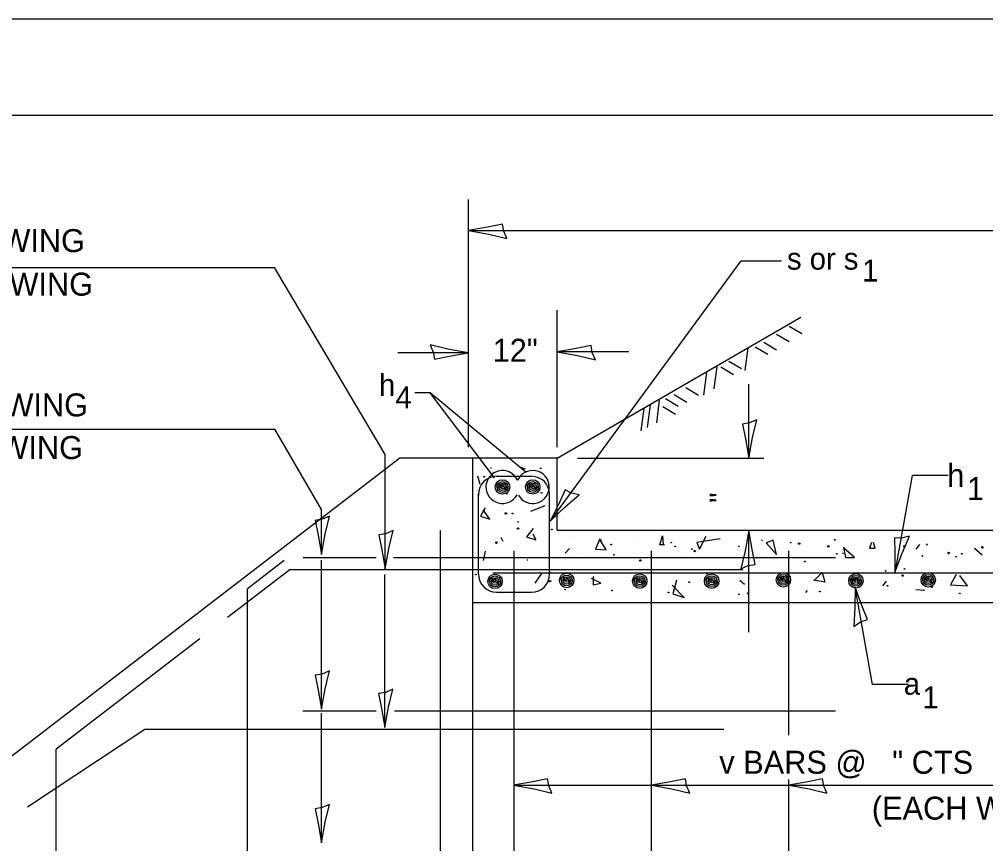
# Model space of a CAD drawing. Extents: x 2133490 to 2172050, y 2138301 to 2145980.
# Drawn here: x 2143369.1 to 2143621.4, y 2145459.3 to 2145674.5 of the extents above; entities that cross this region are included whole.
import ezdxf

# ---------------------------------------------------------------- set-up
doc = ezdxf.new("R2010")
doc.units = 0
for name, color, linetype in [('Level 40', 7, 'Continuous'), ('Level 63', 7, 'Continuous'), ('ROW_PR_Notes', 7, 'Continuous'), ('Sheets_50 Reference Boundary', 7, 'Continuous'), ('Sheets_General Details', 7, 'Continuous'), ('Sheets_Printer Plotting Border', 7, 'Continuous')]:
    doc.layers.add(name, color=color, linetype=linetype)

msp = doc.modelspace()

# ---------------------------------------------------------------- linework, layer by layer
at = {"layer": 'Level 40'}
for centre, radius in [((2143505.18, 2145557.27), 0.0943), ((2143490.46, 2145555.06), 0.0943), ((2143495.22, 2145552.4), 1.89), ((2143494.2, 2145552.74), 0.472), ((2143495.22, 2145552.4), 1.41), ((2143495.22, 2145552.4), 0.943), ((2143494.88, 2145552.74), 0.472), ((2143503.13, 2145552.4), 1.89), ((2143502.11, 2145552.74), 0.472), ((2143503.13, 2145552.4), 1.41), ((2143503.13, 2145552.4), 0.943), ((2143502.79, 2145552.74), 0.472), ((2143495.22, 2145552.4), 0.472), ((2143496.24, 2145552.06), 0.472), ((2143496.35, 2145550.64), 0.0943), ((2143503.13, 2145552.4), 0.472), ((2143504.16, 2145552.06), 0.472), ((2143505.43, 2145550.89), 0.0943), ((2143488.99, 2145550.4), 0.0943), ((2143496.1, 2145545.49), 0.189), ((2143497.82, 2145545.49), 0.0943), ((2143499.29, 2145543.28), 0.0943), ((2143499.29, 2145541.56), 0.189), ((2143508.13, 2145541.32), 0.0943), ((2143493.65, 2145537.88), 0.189), ((2143581.99, 2145538.62), 0.0943), ((2143523.59, 2145537.39), 0.0943), ((2143539.29, 2145537.88), 0.0943), ((2143540.28, 2145536.9), 0.0943), ((2143544.69, 2145536.16), 0.0943), ((2143545.43, 2145535.67), 0.189), ((2143556.96, 2145536.9), 0.0943), ((2143570.46, 2145537.88), 0.0943), ((2143572.67, 2145537.64), 0.189), ((2143580.28, 2145536.9), 0.189), ((2143600.15, 2145536.9), 0.189), ((2143606.04, 2145537.39), 0.0943), ((2143620.52, 2145536.65), 0.189), ((2143524.32, 2145534.69), 0.0943), ((2143531.2, 2145533.22), 0.189), ((2143574.14, 2145532.97), 0.0943), ((2143582.48, 2145534.94), 0.0943), ((2143604.82, 2145534.45), 0.0943), ((2143611.69, 2145535.18), 0.189), ((2143613.65, 2145534.2), 0.0943), ((2143615.12, 2145534.94), 0.0943), ((2143595.25, 2145530.52), 0.0943), ((2143600.15, 2145531.01), 0.0943), ((2143488.25, 2145529.54), 0.0943), ((2143493.29, 2145527.76), 1.89), ((2143492.26, 2145528.1), 0.472), ((2143493.29, 2145527.76), 1.41), ((2143493.29, 2145527.76), 0.943), ((2143492.95, 2145528.1), 0.472), ((2143493.29, 2145527.76), 0.472), ((2143507.64, 2145527.82), 0.189), ((2143507.88, 2145530.03), 0.0943), ((2143512, 2145528.01), 1.89), ((2143510.97, 2145528.35), 0.472), ((2143512, 2145528.01), 1.41), ((2143512, 2145528.01), 0.943), ((2143511.66, 2145528.35), 0.472), ((2143512, 2145528.01), 0.472), ((2143513.02, 2145527.67), 0.472), ((2143531.04, 2145527.84), 1.89), ((2143530.01, 2145528.18), 0.472), ((2143531.04, 2145527.84), 1.41), ((2143531.04, 2145527.84), 0.943), ((2143530.7, 2145528.18), 0.472), ((2143531.04, 2145527.84), 0.472), ((2143532.06, 2145527.5), 0.472), ((2143549.83, 2145527.84), 1.89), ((2143548.81, 2145528.18), 0.472), ((2143549.83, 2145527.84), 1.41), ((2143548.62, 2145529.78), 0.0943), ((2143549.83, 2145527.84), 0.943), ((2143549.49, 2145528.18), 0.472), ((2143549.83, 2145527.84), 0.472), ((2143550.85, 2145527.5), 0.472), ((2143568.54, 2145528.17), 1.89), ((2143567.52, 2145528.51), 0.472), ((2143568.54, 2145528.17), 1.41), ((2143568.54, 2145528.17), 0.943), ((2143568.2, 2145528.51), 0.472), ((2143568.54, 2145528.17), 0.472), ((2143569.56, 2145527.83), 0.472), ((2143587.5, 2145527.92), 1.89), ((2143586.47, 2145528.26), 0.472), ((2143587.5, 2145527.92), 1.41), ((2143587.5, 2145527.92), 0.943), ((2143587.15, 2145528.26), 0.472), ((2143587.5, 2145527.92), 0.472), ((2143587.88, 2145528.31), 0.189), ((2143588.52, 2145527.58), 0.472), ((2143599.66, 2145529.29), 0.189), ((2143606.37, 2145528.17), 1.89), ((2143605.35, 2145528.51), 0.472), ((2143606.37, 2145528.17), 1.41), ((2143606.37, 2145528.17), 0.943), ((2143606.03, 2145528.51), 0.472), ((2143606.37, 2145528.17), 0.472), ((2143607.39, 2145527.83), 0.472), ((2143494.31, 2145527.42), 0.472), ((2143511.56, 2145525.61), 0.0943), ((2143523.83, 2145525.37), 0.0943), ((2143543.96, 2145527.58), 0.0943), ((2143595.74, 2145526.59), 0.0943), ((2143607.27, 2145526.35), 0.189), ((2143495.12, 2145524.88), 0.0943), ((2143538.56, 2145524.88), 0.0943), ((2143556.96, 2145524.39), 0.0943), ((2143578.07, 2145525.12), 0.0943), ((2143614.63, 2145524.63), 0.0943)]:
    msp.add_circle(centre, radius, dxfattribs=at)
for centre, start, end in [((2143495.22, 2145552.4), 24.9941, 332.0982), ((2143503.13, 2145552.4), 209.5562, 156.8179)]:
    msp.add_arc(centre, 4.3, start, end, dxfattribs=at)
at = {"layer": 'Level 63'}
for p, q in [((2143507.65, 2145543.5), (2143557.52, 2145611.46)), ((2143557.52, 2145611.46), (2143568.06, 2145611.46)), ((2143509.5, 2145562.78), (2143509.5, 2145598.58)), ((2143486.31, 2145587.4), (2143467.89, 2145587.4)), ((2143528.25, 2145587.7), (2143509.5, 2145587.7))]:
    msp.add_line(p, q, dxfattribs=at)
for points in [[(2143496.35, 2145617.27), (2143495.54, 2145619.19), (2143495.22, 2145621.03), (2143491.35, 2145620.23), (2143486.35, 2145619.36), (2143491.69, 2145618.39)], [(2143476.31, 2145589.49), (2143477.12, 2145587.57), (2143477.44, 2145585.73), (2143481.31, 2145586.53), (2143486.31, 2145587.4), (2143480.97, 2145588.37)], [(2143519.5, 2145585.61), (2143518.68, 2145587.53), (2143518.37, 2145589.37), (2143514.5, 2145588.56), (2143509.5, 2145587.7), (2143514.83, 2145586.73)], [(2143561.61, 2145569.95), (2143559.69, 2145569.14), (2143557.84, 2145568.82), (2143558.65, 2145564.95), (2143559.52, 2145559.95), (2143560.49, 2145565.29)], [(2143515.25, 2145550.32), (2143513.22, 2145550.8), (2143511.55, 2145551.64), (2143509.91, 2145548.04), (2143507.65, 2145543.5), (2143511.59, 2145547.23)], [(2143450.11, 2145544.79), (2143448.18, 2145543.97), (2143446.34, 2145543.66), (2143447.15, 2145539.79), (2143448.01, 2145534.79), (2143448.98, 2145540.12)], [(2143466.7, 2145541.02), (2143464.77, 2145540.21), (2143462.93, 2145539.89), (2143463.74, 2145536.02), (2143464.6, 2145531.02), (2143465.57, 2145536.36)], [(2143557.42, 2145531.05), (2143559.35, 2145531.87), (2143561.19, 2145532.18), (2143560.38, 2145536.05), (2143559.52, 2145541.05), (2143558.55, 2145535.72)], [(2143601.45, 2145539.53), (2143599.42, 2145539.07), (2143597.55, 2145539.09), (2143597.66, 2145535.13), (2143597.63, 2145530.06), (2143599.53, 2145535.14)], [(2143586.96, 2145516.03), (2143588.71, 2145517.17), (2143590.47, 2145517.8), (2143588.99, 2145521.47), (2143587.26, 2145526.24), (2143587.24, 2145520.82)], [(2143450.11, 2145504.4), (2143448.18, 2145503.58), (2143446.34, 2145503.27), (2143447.15, 2145499.4), (2143448.01, 2145494.4), (2143448.98, 2145499.73)], [(2143466.62, 2145499.59), (2143464.7, 2145498.78), (2143462.86, 2145498.46), (2143463.66, 2145494.59), (2143464.53, 2145489.59), (2143465.5, 2145494.93)], [(2143508.13, 2145472.49), (2143507.31, 2145474.41), (2143507, 2145476.25), (2143503.13, 2145475.45), (2143498.13, 2145474.58), (2143503.46, 2145473.61)], [(2143544.09, 2145472.49), (2143543.28, 2145474.41), (2143542.96, 2145476.25), (2143539.09, 2145475.45), (2143534.09, 2145474.58), (2143539.43, 2145473.61)], [(2143579.93, 2145472.49), (2143579.12, 2145474.41), (2143578.8, 2145476.25), (2143574.93, 2145475.45), (2143569.93, 2145474.58), (2143575.27, 2145473.61)], [(2143450.11, 2145469.56), (2143448.18, 2145468.75), (2143446.34, 2145468.43), (2143447.15, 2145464.56), (2143448.01, 2145459.56), (2143448.98, 2145464.9)]]:
    msp.add_lwpolyline(points, close=True, dxfattribs=at)
at = {"layer": 'ROW_PR_Notes'}
for p, q in [((2143486.35, 2145562.78), (2143486.35, 2145627.41)), ((2143486.35, 2145619.36), (2143687.74, 2145619.36)), ((2143266.28, 2145609.67), (2143435.74, 2145609.67)), ((2143464.6, 2145560.86), (2143435.74, 2145609.67)), ((2143509.5, 2145559.95), (2143573.13, 2145596.69)), ((2143570.08, 2145594.4), (2143573.39, 2145592.45)), ((2143566.78, 2145592.3), (2143570.08, 2145590.34)), ((2143559.27, 2145588.69), (2143558.52, 2145582.84)), ((2143561.22, 2145588.99), (2143564.53, 2145587.04)), ((2143563.48, 2145590.19), (2143566.78, 2145588.24)), ((2143551.16, 2145583.89), (2143550.41, 2145578.03)), ((2143552.22, 2145583.74), (2143555.52, 2145581.79)), ((2143554.32, 2145585.24), (2143557.62, 2145583.29)), ((2143548.46, 2145582.24), (2143547.71, 2145576.38)), ((2143559.52, 2145559.95), (2143559.52, 2145579.26)), ((2143476.38, 2145576.98), (2143472.37, 2145576.98)), ((2143501.28, 2145556.3), (2143476.38, 2145576.98)), ((2143493.17, 2145554.8), (2143476.38, 2145576.98)), ((2143540.05, 2145576.53), (2143543.36, 2145574.58)), ((2143543.06, 2145578.33), (2143546.36, 2145576.38)), ((2143533.75, 2145573.83), (2143532.99, 2145567.97)), ((2143536.15, 2145575.03), (2143535.4, 2145569.17)), ((2143537.05, 2145573.38), (2143540.35, 2145571.42)), ((2143537.8, 2145575.48), (2143541.1, 2145573.53)), ((2143532.09, 2145572.93), (2143531.34, 2145567.07)), ((2143266.5, 2145567.48), (2143435.84, 2145567.48)), ((2143448.01, 2145546.5), (2143435.84, 2145567.48)), ((2143464.6, 2145531.02), (2143464.6, 2145560.86)), ((2143468.41, 2145559.95), (2143355.43, 2145473.2)), ((2143509.5, 2145559.95), (2143468.41, 2145559.95)), ((2143509.5, 2145559.95), (2143486.35, 2145559.95)), ((2143487.45, 2145308.17), (2143487.45, 2145559.95)), ((2143509.5, 2145541.09), (2143509.5, 2145559.95)), ((2143514.8, 2145559.95), (2143563.44, 2145559.95)), ((2143492.18, 2145557.51), (2143492.18, 2145557.27)), ((2143501.26, 2145557.02), (2143500.03, 2145557.51)), ((2143488.73, 2145555.29), (2143489.28, 2145553.13)), ((2143493.7, 2145555.19), (2143502.82, 2145555.19)), ((2143488.98, 2145529.69), (2143488.98, 2145550.47)), ((2143507.54, 2145529.69), (2143507.54, 2145550.47)), ((2143448.01, 2145534.79), (2143448.01, 2145546.5)), ((2143490.7, 2145546.96), (2143489.48, 2145544.75)), ((2143491.93, 2145544.02), (2143490.21, 2145546.47)), ((2143502.61, 2145546.1), (2143506.39, 2145547.54)), ((2143489.48, 2145544.75), (2143491.93, 2145544.02)), ((2143497.57, 2145544.26), (2143497.57, 2145544.26)), ((2143479.06, 2145313.71), (2143479.06, 2145541.01)), ((2143503.22, 2145541.56), (2143501.5, 2145539.35)), ((2143509.5, 2145541.09), (2143661.3, 2145541.09)), ((2143559.52, 2145514.48), (2143559.52, 2145541.05)), ((2143495.4, 2145538.17), (2143494.86, 2145539.25)), ((2143501.5, 2145539.35), (2143503.96, 2145538.62)), ((2143503.96, 2145538.62), (2143503.22, 2145540.09)), ((2143513.04, 2145539.6), (2143513.04, 2145539.6)), ((2143520.63, 2145538.9), (2143519.55, 2145536.19)), ((2143522.25, 2145536.01), (2143520.63, 2145538.72)), ((2143520.64, 2145538.37), (2143521.14, 2145538.62)), ((2143529.72, 2145538.62), (2143529.72, 2145538.62)), ((2143536.3, 2145537.27), (2143537.02, 2145539.62)), ((2143537.02, 2145539.62), (2143537.2, 2145537.27)), ((2143552.06, 2145538.86), (2143545.92, 2145537.88)), ((2143546.66, 2145536.16), (2143548.37, 2145539.6)), ((2143562.85, 2145538.62), (2143563.1, 2145538.37)), ((2143565.85, 2145538.53), (2143564.05, 2145537.81)), ((2143566.75, 2145534.75), (2143565.85, 2145538.53)), ((2143490.7, 2145535.67), (2143490.21, 2145533.22)), ((2143498.27, 2145393.16), (2143498.27, 2145535.74)), ((2143510.9, 2145537.09), (2143510.9, 2145537.09)), ((2143511.62, 2145535.11), (2143512.7, 2145536.37)), ((2143519.55, 2145536.19), (2143522.25, 2145536.01)), ((2143534.1, 2145393.16), (2143534.1, 2145535.74)), ((2143537.56, 2145537.27), (2143536.3, 2145537.27)), ((2143537.09, 2145537.14), (2143537.09, 2145537.14)), ((2143545.92, 2145537.88), (2143546.66, 2145536.16)), ((2143564.05, 2145537.81), (2143566.75, 2145534.75)), ((2143569.93, 2145487.64), (2143569.93, 2145535.74)), ((2143584.23, 2145536.73), (2143584.77, 2145534.03)), ((2143587.11, 2145534.03), (2143584.23, 2145536.55)), ((2143591.56, 2145537.88), (2143591.07, 2145536.41)), ((2143591.07, 2145536.41), (2143592.54, 2145536.41)), ((2143592.54, 2145536.41), (2143592.05, 2145537.88)), ((2143604.08, 2145537.39), (2143603.1, 2145536.16)), ((2143620.45, 2145534.57), (2143618.46, 2145536.37)), ((2143438.25, 2145533.21), (2143428.67, 2145525.86)), ((2143443.21, 2145534.02), (2143462.28, 2145534.02)), ((2143448.01, 2145494.4), (2143448.01, 2145533.29)), ((2143466.78, 2145534.02), (2143582.12, 2145534.02)), ((2143501.75, 2145533.22), (2143501.75, 2145533.46)), ((2143515.74, 2145535.18), (2143515.74, 2145535.18)), ((2143583.96, 2145535.18), (2143584.2, 2145534.94)), ((2143584.77, 2145534.03), (2143587.11, 2145534.03)), ((2143439.75, 2145530.81), (2143423.48, 2145518.31)), ((2143558, 2145530.81), (2143439.75, 2145530.81)), ((2143464.53, 2145489.59), (2143464.53, 2145529.53)), ((2143680.69, 2145529.91), (2143492.72, 2145529.91)), ((2143505.43, 2145529.78), (2143503.71, 2145527.33)), ((2143505.43, 2145529.54), (2143505.43, 2145529.78)), ((2143520.89, 2145527.33), (2143518.44, 2145528.56)), ((2143518.93, 2145529.05), (2143518.93, 2145526.84)), ((2143540.63, 2145528.08), (2143539.73, 2145524.48)), ((2143557.21, 2145528.07), (2143558.43, 2145527.08)), ((2143576.48, 2145527.9), (2143578.65, 2145530.07)), ((2143579.37, 2145527.54), (2143576.48, 2145528.08)), ((2143578.65, 2145530.07), (2143579.37, 2145527.54)), ((2143613.65, 2145529.54), (2143612.18, 2145526.84)), ((2143616.6, 2145526.59), (2143614.63, 2145529.29)), ((2143428.67, 2145406.61), (2143428.67, 2145525.86)), ((2143518.93, 2145526.84), (2143520.89, 2145527.33)), ((2143542.61, 2145523.58), (2143539.55, 2145526.82)), ((2143540.28, 2145526.1), (2143540.52, 2145526.1)), ((2143579.29, 2145526.59), (2143579.29, 2145526.59)), ((2143594.51, 2145526.59), (2143595.49, 2145527.82)), ((2143605.49, 2145525.38), (2143603.15, 2145525.56)), ((2143612.18, 2145526.84), (2143616.6, 2145526.59)), ((2143493.7, 2145524.98), (2143502.82, 2145524.98)), ((2143539.73, 2145524.48), (2143542.61, 2145523.58)), ((2143559.17, 2145524.39), (2143559.42, 2145524.88)), ((2143574.39, 2145524.88), (2143574.88, 2145525.37)), ((2143487.45, 2145522.23), (2143687.74, 2145522.23)), ((2143416.23, 2145512.75), (2143378.75, 2145483.97)), ((2143443.11, 2145493.94), (2143462.28, 2145493.94)), ((2143448.01, 2145459.56), (2143448.01, 2145493.35)), ((2143467.08, 2145493.94), (2143582.12, 2145493.94)), ((2143371.27, 2145468.93), (2143401.89, 2145489.23)), ((2143401.89, 2145489.23), (2143553, 2145489.23)), ((2143378.75, 2145313.71), (2143378.75, 2145483.97)), ((2143569.93, 2145393.16), (2143569.93, 2145476.09)), ((2143498.13, 2145474.58), (2143534.09, 2145474.58)), ((2143534.09, 2145474.58), (2143570.57, 2145474.58)), ((2143569.93, 2145474.58), (2143660.84, 2145474.58))]:
    msp.add_line(p, q, dxfattribs=at)
for points in [[(2143611.6, 2145555.43), (2143602.17, 2145555.43), (2143597.63, 2145530.06)], [(2143601.22, 2145500.86), (2143591.79, 2145500.86), (2143587.26, 2145526.24)]]:
    msp.add_lwpolyline(points, dxfattribs=at)
for centre, start, end in [((2143493.7, 2145550.47), 90, 180), ((2143502.82, 2145550.47), 0, 90), ((2143493.7, 2145529.69), 180, 270), ((2143502.82, 2145529.69), 270, 0)]:
    msp.add_arc(centre, 4.72, start, end, dxfattribs=at)
at = {"layer": 'Sheets_50 Reference Boundary'}
msp.add_lwpolyline([(2143250.12, 2145649.45), (2144825.12, 2145649.45), (2144825.12, 2144649.46), (2143250.12, 2144649.46)], close=True, dxfattribs=at)
at = {"layer": 'Sheets_General Details'}
msp.add_line((2144850.12, 2145674.46), (2143150.12, 2145674.46), dxfattribs=at)
msp.add_lwpolyline([(2143250.12, 2145649.46), (2144825.12, 2145649.46), (2144825.12, 2144599.46), (2143250.12, 2144599.46)], close=True, dxfattribs=at)
at = {"layer": 'Sheets_Printer Plotting Border'}
msp.add_lwpolyline([(2143150.12, 2144574.46), (2144850.12, 2144574.46), (2144850.12, 2145674.46), (2143150.12, 2145674.46)], close=True, dxfattribs=at)

# ---------------------------------------------------------------- texts
at = {"layer": 'Level 63'}
for s, p in [('  - #  h   @   " CTS SHORT WING', (2143266.49, 2145613.7)), ('  - #  h   @   " CTS LONG WING', (2143273.95, 2145602.34)), ('12"', (2143492.66, 2145585.08)), ('  - #  h   @   " CTS SHORT WING', (2143267.3, 2145570.82)), ('  - #  h   @   " CTS LONG WING', (2143271.33, 2145559.69)), ('      v BARS @   " CTS', (2143538.44, 2145477.55))]:
    msp.add_text(s, height=6, dxfattribs=at).set_placement(p)
at = {"layer": 'ROW_PR_Notes'}
for s, height, p in [('s or s', 5.7, (2143569.5, 2145609.13)), ('1', 5.7, (2143589.08, 2145606.03)), ('h ', 5.7, (2143462.99, 2145576.18)), ('4', 5.7, (2143467.3, 2145572.93)), (' h ', 6, (2143609.08, 2145552.43)), ('1', 6, (2143616.45, 2145548.97)), (' a ', 5.7, (2143597.87, 2145498.18)), ('1', 5.7, (2143604.84, 2145494.66)), ('(EACH WALL)', 6, (2143591.64, 2145465.58))]:
    msp.add_text(s, height=height, dxfattribs=at).set_placement(p)
msp.add_text('  "', height=5.7, rotation=90, dxfattribs=at).set_placement((2143554.99, 2145544.03))

doc.saveas('drawing.dxf')
